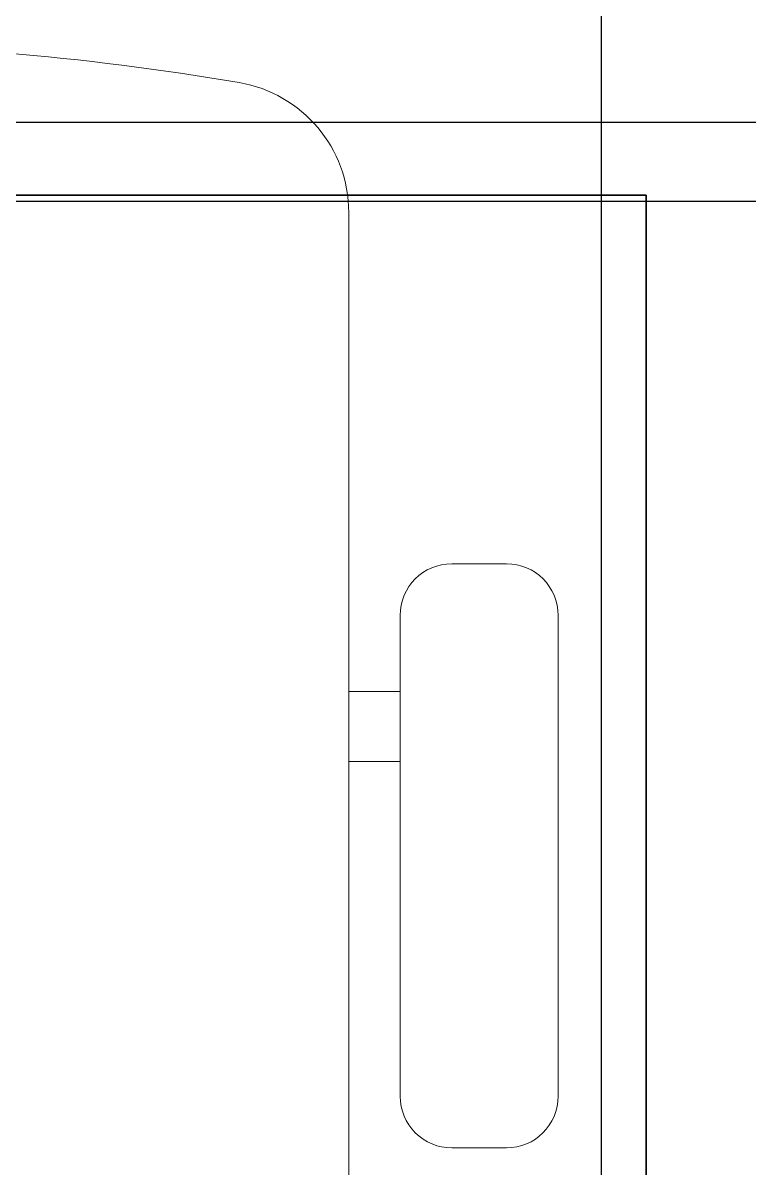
# Model space of a CAD drawing. Extents: x -12260 to 184725, y -29287 to 19916.
# Drawn here: x 32095.8 to 32371.6, y 7732.9 to 8167.8 of the extents above; entities that cross this region are included whole.
import ezdxf
from ezdxf.enums import TextEntityAlignment as Align

# ---------------------------------------------------------------- set-up
doc = ezdxf.new("R2010")
doc.units = 0
doc.header["$LTSCALE"] = 0.25
doc.linetypes.add('DASHDOT', pattern=[25.4, 12.7, -6.35, 0, -6.35])
doc.layers.add('01-First Floor-FUR$0$FALSE CEILING', color=251, linetype='Continuous')
for name, color, linetype, lineweight in [('01-First Floor-FUR$0$LOADING', 253, 'Continuous', 5), ('01-First Floor-FUR$0$NEW Wall', 166, 'Continuous', 5), ('E-LITE-CIRC-NUMB', 6, 'Continuous', 25), ('E-LITE-CLNG', 150, 'Continuous', 35), ('E-LITE-CLNG-CNDT', 6, 'DASHDOT', 35), ('E-LITE-CTRL', 6, 'Continuous', 25), ('E-LITE-IDEN', 6, 'Continuous', 25)]:
    doc.layers.add(name, color=color, linetype=linetype, lineweight=lineweight)
doc.styles.add('DC_SIMPLEX', font='SIMPLEX.shx', dxfattribs={"width": 0.7})

# ---------------------------------------------------------------- blocks, each defined once
blk = doc.blocks.new('*U24')
blk.add_lwpolyline([(-300, 300), (-300, -300), (300, -300), (300, 300)], close=True)
at = {"layer": 'E-LITE-CIRC-NUMB', "style": 'DC_SIMPLEX', "width": 0.7, "flags": 8}
blk.add_attdef('CIRCUIT', text='', height=200, rotation=0, dxfattribs=at).set_placement((-473.9, 300), align=Align.RIGHT)
at = {"layer": 'E-LITE-CTRL', "style": 'DC_SIMPLEX', "width": 0.7, "flags": 8}
blk.add_attdef('CONTROL', (1118.9, -935), '', height=200, rotation=360, dxfattribs=at)
at = {"layer": 'E-LITE-IDEN', "style": 'DC_SIMPLEX', "width": 0.7, "flags": 8}
blk.add_attdef('TYPE', (460.41, 457.65), '', height=200, rotation=360, dxfattribs=at)
blk = doc.blocks.new('*X334')
at = {"color": 0}
for p, q in [((5, 3), (5, 3)), ((5, 3), (5, 3)), ((5, 3), (5, 3)), ((5, 3), (5, 3)), ((5, 3), (5, 3)), ((5, 3), (5, 3)), ((5, 3), (5, 3)), ((5, 3), (5, 3)), ((5, 3), (5, 3)), ((5, 3), (5, 3)), ((5, 3), (5, 3)), ((5, 3), (5, 3)), ((5, 3), (5, 3)), ((5, 3), (5, 3)), ((5, 3), (5, 3)), ((5, 3), (5, 3)), ((5, 3), (5, 3)), ((5, 3), (5, 3)), ((5, 3), (5, 3)), ((5, 3), (5, 3)), ((5, 3), (5, 3)), ((5, 3), (5, 3)), ((5, 3), (5, 3)), ((5, 3), (5, 3)), ((5, 3), (5, 3)), ((5, 3), (5, 3)), ((5, 3), (5, 3)), ((5, 3), (5, 3)), ((5, 3), (5, 3)), ((5, 3), (5, 3)), ((5, 3), (5, 3)), ((5, 3), (5, 3)), ((5, 3), (5, 3)), ((5, 3), (5, 3)), ((5, 3), (5, 3)), ((5, 3), (5, 3)), ((5, 3), (5, 3)), ((5, 3), (5, 3)), ((5, 3), (5, 3)), ((5, 3), (5, 3)), ((5, 3), (5, 3)), ((5, 3), (5, 3)), ((5, 3), (5, 3)), ((5, 3), (5, 3)), ((5, 3), (5, 3)), ((5, 3), (5, 3)), ((5, 3), (5, 3)), ((5, 3), (5, 3)), ((5, 3), (5, 3)), ((5, 3), (5, 3)), ((5, 3), (5, 3)), ((5, 3), (5, 3)), ((5, 3), (5, 3)), ((5, 3), (5, 3)), ((5, 3), (5, 3)), ((5, 3), (5, 3)), ((5, 3), (5, 3)), ((5, 3), (5, 3)), ((5, 3), (5, 3)), ((5, 3), (5, 3)), ((5, 3), (5, 3)), ((5, 3), (5, 3)), ((5, 3), (5, 3)), ((5, 3), (5, 3)), ((5, 3), (5, 3)), ((5, 3), (5, 3)), ((6, 3), (5, 3)), ((5, 3), (5, 3)), ((6, 3), (5, 3)), ((5, 3), (5, 3)), ((6, 3), (5, 3)), ((5, 3), (5, 3)), ((6, 3), (5, 3)), ((5, 3), (5, 3)), ((5, 3), (5, 3)), ((5, 3), (5, 3)), ((5, 3), (5, 3)), ((5, 3), (5, 3)), ((5, 3), (5, 3)), ((5, 3), (5, 3)), ((5, 3), (5, 3)), ((5, 3), (5, 3)), ((5, 3), (5, 3)), ((5, 3), (5, 3)), ((5, 3), (5, 3)), ((5, 3), (5, 3)), ((5, 3), (5, 3)), ((5, 3), (5, 3)), ((5, 3), (5, 3)), ((5, 3), (5, 3)), ((5, 3), (5, 3)), ((5, 3), (5, 3)), ((5, 3), (5, 3)), ((5, 3), (5, 3)), ((5, 3), (5, 3)), ((5, 3), (5, 3)), ((6, 3), (6, 3)), ((6, 3), (6, 3)), ((6, 3), (6, 3)), ((6, 3), (6, 3)), ((6, 3), (6, 3)), ((6, 3), (6, 3)), ((6, 3), (6, 3)), ((6, 3), (6, 3)), ((6, 3), (6, 3)), ((6, 3), (6, 3)), ((6, 3), (6, 3)), ((6, 3), (6, 3)), ((6, 3), (6, 3)), ((6, 3), (6, 3)), ((6, 3), (6, 3)), ((6, 3), (6, 3)), ((6, 3), (6, 3)), ((6, 3), (6, 3)), ((6, 3), (6, 3)), ((6, 3), (6, 3)), ((6, 3), (6, 3)), ((6, 3), (6, 3)), ((6, 3), (6, 3)), ((6, 3), (6, 3)), ((6, 3), (6, 3)), ((6, 3), (6, 3)), ((6, 3), (6, 3)), ((6, 3), (6, 3)), ((6, 3), (6, 3)), ((6, 3), (6, 3)), ((6, 3), (6, 3)), ((6, 3), (6, 3)), ((6, 3), (6, 3)), ((6, 3), (6, 3)), ((6, 3), (6, 3)), ((6, 3), (6, 3)), ((6, 3), (6, 3)), ((6, 3), (6, 3)), ((6, 3), (6, 3)), ((6, 3), (6, 3)), ((6, 3), (6, 3)), ((6, 3), (6, 3)), ((6, 3), (6, 3)), ((6, 3), (6, 3)), ((6, 3), (6, 3)), ((6, 3), (6, 3)), ((6, 3), (6, 3)), ((6, 3), (6, 3)), ((6, 3), (6, 3)), ((6, 3), (6, 3)), ((6, 3), (6, 3)), ((6, 3), (6, 3)), ((6, 3), (6, 3)), ((6, 3), (6, 3)), ((6, 3), (6, 3)), ((6, 3), (6, 3)), ((6, 3), (6, 3)), ((6, 3), (6, 3)), ((6, 3), (6, 3)), ((6, 3), (6, 3)), ((6, 3), (6, 3)), ((6, 3), (6, 3)), ((6, 3), (6, 3)), ((6, 3), (6, 3)), ((6, 3), (6, 3)), ((6, 3), (6, 3)), ((6, 3), (6, 3)), ((6, 3), (6, 3)), ((6, 3), (6, 3)), ((6, 3), (6, 3)), ((6, 3), (6, 3)), ((6, 3), (6, 3)), ((6, 3), (6, 3)), ((6, 3), (6, 3)), ((6, 3), (6, 3)), ((6, 3), (6, 3)), ((6, 3), (6, 3)), ((6, 3), (6, 3)), ((6, 3), (6, 3)), ((6, 3), (6, 3)), ((6, 3), (6, 3)), ((6, 3), (6, 3)), ((6, 3), (6, 3)), ((6, 3), (6, 3)), ((6, 3), (6, 3)), ((6, 3), (6, 3)), ((6, 3), (6, 3)), ((6, 3), (6, 3)), ((6, 3), (6, 3)), ((6, 3), (6, 3)), ((6, 3), (6, 3)), ((6, 3), (6, 3)), ((6, 3), (6, 3)), ((6, 3), (6, 3)), ((6, 3), (6, 3)), ((6, 3), (6, 3)), ((6, 3), (6, 3)), ((6, 3), (6, 3)), ((6, 3), (6, 3)), ((6, 3), (6, 3)), ((6, 3), (6, 3)), ((6, 3), (6, 3)), ((6, 3), (6, 3)), ((6, 3), (6, 3)), ((6, 3), (6, 3)), ((6, 3), (6, 3)), ((6, 3), (6, 3)), ((6, 3), (6, 3)), ((6, 3), (6, 3)), ((6, 3), (6, 3)), ((6, 3), (6, 3)), ((6, 3), (6, 3)), ((6, 3), (6, 3)), ((6, 3), (6, 3)), ((6, 3), (6, 3)), ((6, 3), (6, 3)), ((6, 3), (6, 3)), ((6, 3), (6, 3)), ((6, 3), (6, 3)), ((6, 3), (6, 3)), ((6, 3), (6, 3)), ((6, 3), (6, 3)), ((6, 3), (6, 3)), ((6, 3), (6, 3)), ((6, 3), (6, 3)), ((6, 3), (6, 3)), ((6, 3), (6, 3)), ((6, 3), (6, 3)), ((6, 3), (6, 3)), ((6, 3), (6, 3)), ((6, 3), (6, 3)), ((6, 3), (6, 3)), ((6, 3), (6, 3)), ((6, 3), (6, 3)), ((6, 3), (6, 3)), ((6, 3), (6, 3)), ((6, 3), (6, 3)), ((6, 3), (6, 3)), ((6, 3), (6, 3)), ((6, 3), (6, 3)), ((6, 3), (6, 3)), ((6, 3), (6, 3)), ((6, 3), (6, 3)), ((6, 3), (6, 3)), ((6, 3), (6, 3)), ((6, 3), (6, 3)), ((6, 3), (6, 3)), ((6, 3), (6, 3)), ((6, 3), (6, 3)), ((6, 3), (6, 3)), ((6, 3), (6, 3)), ((6, 3), (6, 3)), ((6, 3), (6, 3)), ((6, 3), (6, 3)), ((6, 3), (6, 3)), ((6, 3), (6, 3)), ((6, 3), (6, 3)), ((6, 3), (6, 3)), ((6, 3), (6, 3)), ((6, 3), (6, 3)), ((6, 3), (6, 3)), ((6, 3), (6, 3)), ((6, 3), (6, 3)), ((6, 3), (6, 3)), ((6, 3), (6, 3)), ((6, 3), (6, 3)), ((6, 3), (6, 3)), ((6, 3), (6, 3)), ((6, 3), (6, 3)), ((6, 3), (6, 3)), ((6, 3), (6, 3)), ((6, 3), (6, 3)), ((6, 3), (6, 3)), ((6, 3), (6, 3)), ((6, 3), (6, 3)), ((6, 3), (6, 3)), ((6, 3), (6, 3)), ((6, 3), (6, 3)), ((6, 3), (6, 3)), ((6, 3), (6, 3)), ((6, 3), (6, 3)), ((6, 3), (6, 3)), ((6, 3), (6, 3)), ((6, 3), (6, 3)), ((6, 3), (6, 3)), ((6, 3), (6, 3)), ((6, 3), (6, 3)), ((6, 3), (6, 3)), ((6, 3), (6, 3)), ((6, 3), (6, 3)), ((6, 3), (6, 3)), ((6, 3), (6, 3)), ((6, 3), (6, 3)), ((6, 3), (6, 3)), ((6, 3), (6, 3)), ((6, 3), (6, 3)), ((6, 3), (6, 3)), ((6, 3), (6, 3)), ((6, 3), (6, 3)), ((6, 3), (6, 3)), ((6, 3), (6, 3)), ((6, 3), (6, 3)), ((6, 3), (6, 3)), ((6, 3), (6, 3)), ((6, 3), (5, 3)), ((6, 3), (5, 3)), ((6, 3), (5, 3)), ((6, 3), (5, 3)), ((6, 3), (5, 3)), ((6, 3), (6, 3)), ((6, 3), (6, 3)), ((6, 3), (6, 3)), ((6, 3), (6, 3)), ((6, 3), (6, 3)), ((6, 3), (6, 3)), ((6, 3), (6, 3)), ((6, 3), (6, 3)), ((6, 3), (6, 3)), ((6, 3), (6, 3)), ((6, 3), (6, 3)), ((6, 3), (6, 3)), ((6, 3), (6, 3)), ((6, 3), (6, 3)), ((6, 3), (6, 3)), ((6, 3), (6, 3)), ((6, 3), (6, 3)), ((6, 3), (6, 3)), ((6, 3), (6, 3)), ((6, 3), (6, 3)), ((6, 3), (6, 3)), ((6, 3), (6, 3)), ((6, 3), (6, 3)), ((6, 3), (6, 3)), ((6, 3), (6, 3)), ((6, 3), (6, 3)), ((6, 3), (6, 3)), ((6, 3), (6, 3)), ((6, 3), (6, 3)), ((6, 3), (6, 3)), ((6, 3), (6, 3)), ((6, 3), (6, 3)), ((6, 3), (6, 3)), ((6, 3), (6, 3)), ((6, 3), (6, 3)), ((6, 3), (6, 3)), ((6, 3), (6, 3)), ((6, 3), (6, 3)), ((6, 3), (6, 3)), ((6, 3), (6, 3)), ((6, 3), (6, 3)), ((6, 3), (6, 3)), ((6, 3), (6, 3)), ((6, 3), (6, 3)), ((6, 3), (6, 3)), ((6, 3), (6, 3)), ((6, 3), (6, 3)), ((6, 3), (6, 3)), ((6, 3), (6, 3)), ((6, 3), (6, 3)), ((6, 3), (6, 3)), ((6, 3), (6, 3)), ((6, 3), (6, 3)), ((6, 3), (6, 3)), ((6, 3), (6, 3)), ((6, 3), (6, 3)), ((6, 3), (6, 3)), ((6, 3), (6, 3)), ((6, 3), (6, 3)), ((6, 3), (6, 3)), ((6, 3), (6, 3)), ((6, 3), (6, 3)), ((6, 3), (6, 3)), ((6, 3), (6, 3)), ((6, 3), (6, 3)), ((6, 3), (6, 3)), ((6, 3), (6, 3)), ((6, 3), (6, 3)), ((6, 3), (6, 3)), ((6, 3), (6, 3)), ((6, 3), (6, 3)), ((6, 3), (6, 3)), ((6, 3), (6, 3)), ((6, 3), (6, 3)), ((6, 3), (6, 3)), ((6, 3), (6, 3)), ((6, 3), (6, 3)), ((6, 3), (6, 3)), ((6, 3), (6, 3)), ((6, 3), (6, 3)), ((6, 3), (6, 3)), ((6, 3), (6, 3)), ((6, 3), (6, 3)), ((6, 3), (6, 3)), ((6, 3), (6, 3)), ((6, 3), (6, 3)), ((6, 3), (6, 3)), ((6, 3), (6, 3)), ((6, 3), (6, 3)), ((6, 3), (6, 3)), ((6, 3), (6, 3)), ((6, 3), (6, 3)), ((6, 3), (6, 3)), ((6, 3), (6, 3)), ((6, 3), (6, 3)), ((6, 3), (6, 3)), ((6, 3), (6, 3)), ((6, 3), (6, 3)), ((6, 3), (6, 3)), ((6, 3), (6, 3)), ((6, 3), (6, 3)), ((6, 3), (6, 3)), ((6, 3), (6, 3)), ((6, 3), (6, 3)), ((6, 3), (6, 3)), ((6, 3), (6, 3)), ((6, 3), (6, 3)), ((6, 3), (6, 3)), ((6, 3), (6, 3)), ((6, 3), (6, 3)), ((6, 3), (6, 3)), ((6, 3), (6, 3)), ((6, 3), (6, 3)), ((6, 3), (6, 3)), ((6, 3), (6, 3)), ((6, 3), (6, 3)), ((6, 3), (6, 3)), ((6, 3), (6, 3)), ((6, 3), (6, 3)), ((6, 3), (6, 3)), ((6, 3), (6, 3)), ((6, 3), (6, 3)), ((6, 3), (6, 3)), ((6, 3), (6, 3)), ((6, 3), (6, 3)), ((6, 3), (6, 3)), ((6, 3), (6, 3)), ((6, 3), (6, 3)), ((6, 3), (6, 3)), ((6, 3), (6, 3)), ((6, 3), (6, 3)), ((6, 3), (6, 3)), ((6, 3), (6, 3)), ((6, 3), (6, 3)), ((6, 3), (6, 3)), ((6, 3), (6, 3)), ((6, 3), (6, 3)), ((6, 3), (6, 3)), ((6, 3), (6, 3)), ((6, 3), (6, 3)), ((6, 3), (6, 3)), ((6, 3), (6, 3)), ((6, 3), (6, 3)), ((6, 3), (6, 3)), ((6, 3), (6, 3)), ((6, 3), (6, 3)), ((6, 3), (6, 3)), ((6, 3), (6, 3)), ((6, 3), (6, 3)), ((6, 3), (6, 3)), ((6, 3), (6, 3)), ((6, 3), (6, 3)), ((6, 3), (6, 3)), ((6, 3), (6, 3)), ((6, 3), (6, 3)), ((6, 3), (6, 3)), ((6, 3), (6, 3)), ((6, 3), (6, 3)), ((6, 3), (6, 3)), ((6, 3), (6, 3)), ((6, 3), (6, 3)), ((6, 3), (6, 3)), ((6, 3), (6, 3)), ((6, 3), (6, 3)), ((6, 3), (6, 3)), ((6, 3), (6, 3)), ((6, 3), (6, 3)), ((6, 3), (6, 3)), ((6, 3), (6, 3)), ((6, 3), (6, 3)), ((6, 3), (6, 3)), ((6, 3), (6, 3)), ((6, 3), (6, 3)), ((6, 3), (6, 3)), ((6, 3), (6, 3)), ((6, 3), (6, 3)), ((6, 3), (6, 3)), ((6, 3), (6, 3)), ((6, 3), (6, 3)), ((6, 3), (6, 3)), ((6, 3), (6, 3)), ((6, 3), (6, 3)), ((6, 3), (6, 3)), ((6, 3), (6, 3)), ((6, 3), (6, 3)), ((6, 3), (6, 3)), ((6, 3), (6, 3)), ((6, 3), (6, 3)), ((6, 3), (6, 3)), ((6, 3), (6, 3)), ((6, 3), (6, 3)), ((6, 3), (6, 3)), ((6, 3), (6, 3)), ((6, 3), (6, 3)), ((6, 3), (6, 3)), ((6, 3), (6, 3)), ((6, 3), (6, 3)), ((6, 3), (6, 3)), ((6, 3), (6, 3)), ((6, 3), (6, 3)), ((6, 3), (6, 3)), ((6, 3), (6, 3)), ((6, 3), (6, 3)), ((6, 3), (6, 3)), ((6, 3), (6, 3)), ((6, 3), (6, 3)), ((6, 3), (6, 3)), ((6, 3), (6, 3)), ((6, 3), (6, 3)), ((6, 3), (6, 3)), ((6, 3), (6, 3)), ((6, 3), (6, 3)), ((6, 3), (6, 3)), ((6, 3), (6, 3)), ((6, 3), (6, 3)), ((6, 3), (6, 3)), ((6, 3), (6, 3)), ((6, 3), (6, 3)), ((6, 3), (6, 3)), ((6, 3), (6, 3)), ((6, 3), (6, 3)), ((6, 3), (6, 3)), ((6, 3), (6, 3)), ((6, 3), (6, 3)), ((6, 3), (6, 3)), ((6, 3), (6, 3)), ((6, 3), (6, 3)), ((6, 3), (6, 3)), ((6, 3), (6, 3)), ((6, 3), (6, 3)), ((6, 3), (6, 3)), ((6, 3), (6, 3)), ((6, 3), (6, 3)), ((6, 3), (6, 3)), ((6, 3), (6, 3)), ((6, 3), (6, 3)), ((6, 3), (6, 3)), ((6, 3), (6, 3)), ((6, 3), (6, 3)), ((6, 3), (6, 3)), ((6, 3), (6, 3)), ((6, 3), (6, 3)), ((6, 3), (6, 3)), ((6, 3), (6, 3)), ((6, 3), (6, 3)), ((6, 3), (6, 3)), ((6, 3), (6, 3)), ((6, 3), (6, 3)), ((6, 3), (6, 3)), ((6, 3), (6, 3)), ((6, 3), (6, 3)), ((6, 3), (6, 3)), ((6, 3), (6, 3)), ((6, 3), (6, 3)), ((6, 3), (6, 3)), ((6, 3), (6, 3)), ((6, 3), (6, 3)), ((6, 3), (6, 3)), ((6, 3), (6, 3)), ((6, 3), (6, 3)), ((6, 3), (6, 3)), ((6, 3), (6, 3)), ((6, 3), (6, 3)), ((6, 3), (6, 3)), ((6, 3), (6, 3)), ((6, 3), (6, 3)), ((6, 3), (6, 3)), ((6, 3), (6, 3)), ((6, 3), (6, 3)), ((6, 3), (6, 3)), ((6, 3), (6, 3)), ((6, 3), (6, 3)), ((6, 3), (6, 3)), ((6, 3), (6, 3)), ((6, 3), (6, 3)), ((6, 3), (6, 3)), ((6, 3), (6, 3)), ((6, 3), (6, 3)), ((6, 3), (6, 3)), ((6, 3), (6, 3)), ((6, 3), (6, 3)), ((6, 3), (6, 3)), ((6, 3), (6, 3)), ((6, 3), (6, 3)), ((6, 3), (6, 3)), ((6, 3), (6, 3)), ((6, 3), (6, 3)), ((6, 3), (6, 3)), ((6, 3), (6, 3)), ((6, 3), (6, 3)), ((6, 3), (6, 3)), ((6, 3), (6, 3)), ((6, 3), (6, 3)), ((6, 3), (6, 3)), ((6, 3), (6, 3)), ((6, 3), (6, 3)), ((6, 3), (6, 3)), ((6, 3), (6, 3)), ((6, 3), (6, 3)), ((6, 3), (6, 3)), ((6, 3), (6, 3)), ((6, 3), (6, 3)), ((6, 3), (6, 3)), ((6, 3), (6, 3)), ((6, 3), (6, 3)), ((6, 3), (6, 3)), ((6, 3), (6, 3)), ((6, 3), (6, 3)), ((6, 3), (6, 3)), ((6, 3), (6, 3)), ((6, 3), (6, 3)), ((6, 3), (6, 3)), ((6, 3), (6, 3)), ((6, 3), (6, 3)), ((6, 3), (6, 3)), ((6, 3), (6, 3)), ((6, 3), (6, 3))]:
    blk.add_line(p, q, dxfattribs=at)
blk = doc.blocks.new('*X335')
at = {"color": 0}
for p, q in [((13, 1), (13, 1)), ((13, 1), (13, 1)), ((13, 1), (13, 1)), ((13, 1), (13, 1)), ((13, 1), (13, 1)), ((13, 1), (13, 1)), ((13, 1), (13, 1)), ((13, 1), (13, 1)), ((13, 1), (13, 1)), ((13, 1), (13, 1)), ((13, 1), (13, 1)), ((13, 1), (13, 1)), ((13, 1), (13, 1)), ((13, 1), (13, 1)), ((13, 1), (13, 1)), ((13, 1), (14, 1)), ((13, 1), (14, 1)), ((13, 1), (14, 1)), ((13, 1), (13, 1)), ((13, 1), (13, 1)), ((13, 1), (13, 1)), ((13, 1), (13, 1)), ((13, 1), (13, 1)), ((13, 1), (13, 1)), ((13, 1), (13, 1)), ((13, 1), (13, 1)), ((13, 1), (13, 1)), ((13, 1), (13, 1)), ((13, 1), (13, 1)), ((13, 1), (13, 1)), ((13, 1), (13, 1)), ((13, 1), (13, 1)), ((13, 1), (13, 1)), ((13, 1), (13, 1)), ((13, 1), (13, 1)), ((13, 1), (13, 1)), ((13, 1), (13, 1)), ((13, 1), (13, 1)), ((13, 1), (13, 1)), ((13, 1), (13, 1)), ((13, 1), (13, 1)), ((13, 1), (13, 1)), ((13, 1), (13, 1)), ((13, 1), (13, 1)), ((13, 1), (13, 1)), ((13, 1), (13, 1)), ((13, 1), (13, 1)), ((13, 1), (13, 1)), ((13, 1), (13, 1)), ((13, 1), (13, 1)), ((13, 1), (13, 1)), ((13, 1), (13, 1)), ((13, 1), (13, 1)), ((13, 1), (13, 1)), ((13, 1), (13, 1)), ((13, 1), (13, 1)), ((13, 1), (13, 1)), ((13, 1), (13, 1)), ((13, 1), (13, 1)), ((13, 1), (13, 1)), ((13, 1), (13, 1)), ((13, 1), (13, 1)), ((13, 1), (13, 1)), ((13, 1), (13, 1)), ((13, 1), (13, 1)), ((13, 1), (13, 1)), ((13, 1), (13, 1)), ((13, 1), (13, 1)), ((13, 1), (13, 1)), ((13, 1), (13, 1)), ((13, 1), (13, 1)), ((13, 1), (13, 1)), ((13, 1), (13, 1)), ((13, 1), (13, 1)), ((13, 1), (13, 1)), ((13, 1), (13, 1)), ((13, 1), (13, 1)), ((13, 1), (13, 1)), ((13, 1), (13, 1)), ((13, 1), (13, 1)), ((13, 1), (13, 1)), ((13, 1), (13, 1)), ((13, 1), (13, 1)), ((13, 1), (13, 1)), ((13, 1), (13, 1)), ((13, 1), (13, 1)), ((13, 1), (13, 1)), ((13, 1), (13, 1)), ((13, 1), (13, 1)), ((13, 1), (13, 1)), ((13, 1), (13, 1)), ((13, 1), (13, 1)), ((13, 1), (13, 1)), ((13, 1), (13, 1)), ((13, 1), (13, 1)), ((13, 1), (13, 1)), ((13, 1), (13, 1)), ((13, 1), (13, 1)), ((13, 1), (13, 1)), ((13, 1), (13, 1)), ((13, 1), (13, 1)), ((13, 1), (13, 1)), ((13, 1), (13, 1)), ((13, 1), (13, 1)), ((13, 1), (13, 1)), ((13, 1), (13, 1)), ((13, 1), (13, 1)), ((13, 1), (13, 1)), ((13, 1), (13, 1)), ((13, 1), (13, 1)), ((13, 1), (13, 1)), ((13, 1), (13, 1)), ((13, 1), (13, 1)), ((13, 1), (13, 1)), ((13, 1), (13, 1)), ((13, 1), (13, 1)), ((13, 1), (13, 1)), ((13, 1), (13, 1)), ((13, 1), (13, 1)), ((13, 1), (13, 1)), ((13, 1), (13, 1)), ((13, 1), (13, 1)), ((13, 1), (13, 1)), ((13, 1), (14, 1)), ((13, 0), (13, 0)), ((13, 0), (13, 0)), ((13, 0), (13, 0)), ((13, 0), (13, 0)), ((13, 0), (13, 0)), ((13, 0), (13, 0)), ((13, 0), (13, 0)), ((13, 0), (13, 0)), ((13, 0), (13, 0)), ((13, 0), (13, 0)), ((13, 0), (13, 0)), ((13, 0), (13, 0)), ((13, 0), (13, 0)), ((13, 0), (13, 0)), ((13, 0), (13, 0)), ((13, 0), (13, 0)), ((13, 0), (13, 0)), ((13, 0), (13, 0)), ((13, 0), (13, 0)), ((13, 0), (13, 0)), ((13, 0), (13, 0)), ((13, 0), (13, 0)), ((13, 0), (13, 0)), ((13, 0), (13, 0)), ((13, 0), (13, 0)), ((13, 0), (13, 0)), ((13, 0), (13, 0)), ((13, 0), (13, 0)), ((13, 0), (13, 0)), ((13, 0), (13, 0)), ((13, 0), (13, 0)), ((13, 0), (13, 0)), ((13, 0), (13, 0)), ((13, 0), (13, 0)), ((13, 0), (13, 0)), ((13, 0), (13, 0)), ((13, 0), (13, 0)), ((13, 0), (13, 0)), ((13, 0), (13, 0)), ((13, 0), (13, 0)), ((13, 0), (13, 0)), ((13, 0), (13, 0)), ((13, 0), (13, 0)), ((13, 0), (13, 0)), ((13, 0), (13, 0)), ((13, 0), (13, 0)), ((13, 0), (13, 0)), ((13, 0), (13, 0)), ((13, 0), (14, 0)), ((13, 0), (14, 0)), ((13, 0), (13, 0)), ((13, 0), (14, 0)), ((14, 1), (14, 1)), ((14, 1), (14, 1)), ((14, 1), (14, 1)), ((14, 1), (14, 1)), ((14, 1), (14, 1)), ((14, 1), (14, 1)), ((14, 1), (14, 1)), ((14, 1), (14, 1)), ((14, 1), (14, 1)), ((14, 1), (14, 1)), ((14, 1), (14, 1)), ((14, 1), (14, 1)), ((14, 1), (14, 1)), ((14, 1), (14, 1)), ((14, 1), (14, 1)), ((14, 1), (14, 1)), ((14, 1), (14, 1)), ((14, 1), (14, 1)), ((14, 1), (14, 1)), ((14, 1), (14, 1)), ((14, 1), (14, 1)), ((14, 1), (14, 1)), ((14, 1), (14, 1)), ((14, 1), (14, 1)), ((14, 1), (14, 1)), ((14, 1), (14, 1)), ((14, 1), (14, 1)), ((14, 1), (14, 1)), ((14, 1), (14, 1)), ((14, 1), (14, 1)), ((14, 1), (14, 1)), ((14, 1), (14, 1)), ((14, 1), (14, 1)), ((14, 1), (14, 1)), ((14, 1), (14, 1)), ((14, 1), (14, 1)), ((14, 1), (14, 1)), ((14, 1), (14, 1)), ((14, 1), (14, 1)), ((14, 1), (14, 1)), ((14, 1), (14, 1)), ((14, 1), (14, 1)), ((14, 1), (14, 1)), ((14, 1), (14, 1)), ((14, 1), (14, 1)), ((14, 1), (14, 1)), ((14, 1), (14, 1)), ((14, 1), (14, 1)), ((14, 1), (14, 1)), ((14, 1), (14, 1)), ((14, 1), (14, 1)), ((14, 1), (14, 1)), ((14, 1), (14, 1)), ((14, 1), (14, 1)), ((14, 1), (14, 1)), ((14, 1), (14, 1)), ((14, 1), (14, 1)), ((14, 1), (14, 1)), ((14, 1), (14, 1)), ((14, 1), (14, 1)), ((14, 1), (14, 1)), ((14, 1), (14, 1)), ((14, 1), (14, 1)), ((14, 1), (14, 1)), ((14, 1), (14, 1)), ((14, 1), (14, 1)), ((14, 1), (14, 1)), ((14, 1), (14, 1)), ((14, 1), (14, 1)), ((14, 1), (14, 1)), ((14, 1), (14, 1)), ((14, 1), (14, 1)), ((14, 1), (14, 1)), ((14, 1), (14, 1)), ((14, 1), (14, 1)), ((14, 1), (14, 1)), ((14, 1), (14, 1)), ((14, 1), (14, 1)), ((14, 1), (14, 1)), ((14, 1), (14, 1)), ((14, 1), (14, 1)), ((14, 1), (14, 1)), ((14, 1), (14, 1)), ((14, 1), (14, 1)), ((14, 1), (14, 1)), ((14, 1), (14, 1)), ((14, 1), (14, 1)), ((14, 1), (14, 1)), ((14, 1), (14, 1)), ((14, 1), (14, 1)), ((14, 1), (14, 1)), ((14, 1), (14, 1)), ((14, 1), (14, 1)), ((14, 1), (14, 1)), ((14, 0), (14, 0)), ((14, 0), (14, 0)), ((14, 0), (14, 0)), ((14, 0), (14, 0)), ((14, 0), (14, 0)), ((14, 0), (14, 0)), ((14, 0), (14, 0)), ((14, 0), (14, 0)), ((14, 0), (14, 0)), ((14, 0), (14, 0)), ((14, 0), (14, 0)), ((14, 0), (14, 0)), ((14, 0), (14, 0)), ((14, 0), (14, 0)), ((14, 0), (14, 0)), ((14, 0), (14, 0)), ((14, 0), (14, 0)), ((14, 0), (14, 0)), ((14, 0), (14, 0)), ((14, 0), (14, 0)), ((14, 0), (14, 0)), ((14, 0), (14, 0)), ((14, 0), (14, 0)), ((14, 0), (14, 0)), ((14, 0), (14, 0)), ((14, 0), (14, 0)), ((14, 0), (14, 0)), ((14, 0), (14, 0)), ((14, 0), (14, 0)), ((14, 0), (14, 0)), ((14, 0), (14, 0)), ((14, 0), (14, 0)), ((14, 0), (14, 0)), ((14, 0), (14, 0)), ((14, 0), (14, 0)), ((14, 0), (14, 0)), ((14, 0), (14, 0)), ((14, 0), (14, 0)), ((14, 0), (14, 0)), ((14, 0), (14, 0)), ((14, 0), (14, 0)), ((14, 0), (14, 0)), ((14, 0), (14, 0)), ((14, 0), (14, 0)), ((14, 0), (14, 0)), ((14, 0), (14, 0)), ((14, 0), (14, 0)), ((14, 0), (14, 0)), ((13, 0), (13, 0)), ((13, 0), (14, 0)), ((13, 0), (13, 0)), ((13, 0), (14, 0)), ((13, 0), (13, 0)), ((13, 0), (14, 0)), ((13, 0), (13, 0)), ((13, 0), (13, 0)), ((13, 0), (13, 0)), ((13, 0), (13, 0)), ((13, 0), (14, 0)), ((13, 0), (13, 0)), ((13, 0), (14, 0)), ((13, 0), (13, 0)), ((13, 0), (14, 0)), ((13, 0), (13, 0)), ((13, 0), (14, 0)), ((13, 0), (13, 0)), ((13, 0), (14, 0)), ((13, 0), (13, 0)), ((13, 0), (14, 0)), ((13, 0), (13, 0)), ((13, 0), (14, 0)), ((13, 0), (13, 0)), ((13, 0), (13, 0)), ((13, 0), (13, 0)), ((13, 0), (14, 0)), ((13, 0), (13, 0)), ((13, 0), (14, 0)), ((13, 0), (13, 0)), ((13, 0), (14, 0)), ((13, 0), (13, 0)), ((13, 0), (14, 0)), ((13, 0), (13, 0)), ((13, 0), (13, 0)), ((13, 0), (13, 0)), ((13, 0), (13, 0)), ((13, 0), (13, 0)), ((13, 0), (13, 0)), ((13, 0), (13, 0)), ((13, 0), (13, 0)), ((13, 0), (13, 0)), ((13, 0), (13, 0)), ((13, 0), (13, 0)), ((13, 0), (13, 0)), ((13, 0), (13, 0)), ((13, 0), (13, 0)), ((13, 0), (13, 0)), ((13, 0), (13, 0)), ((13, 0), (13, 0)), ((13, 0), (13, 0)), ((13, 0), (13, 0)), ((13, 0), (13, 0)), ((13, 0), (13, 0)), ((13, 0), (13, 0)), ((13, 0), (13, 0)), ((13, 0), (13, 0)), ((13, 0), (13, 0)), ((13, 0), (13, 0)), ((13, 0), (13, 0)), ((13, 0), (13, 0)), ((13, 0), (13, 0)), ((13, 0), (13, 0)), ((13, 0), (13, 0)), ((13, -1), (13, -1)), ((13, -1), (13, -1)), ((13, -1), (13, -1)), ((13, -1), (13, -1)), ((13, -1), (13, -1)), ((13, -1), (14, -1)), ((13, -1), (13, -1)), ((14, 0), (14, 0)), ((14, 0), (14, 0)), ((14, 0), (14, 0)), ((14, 0), (14, 0)), ((14, 0), (14, 0)), ((14, 0), (14, 0)), ((14, 0), (14, 0)), ((14, 0), (14, 0)), ((14, 0), (14, 0)), ((14, 0), (14, 0)), ((14, 0), (14, 0)), ((14, 0), (14, 0)), ((14, 0), (14, 0)), ((14, 0), (14, 0)), ((14, 0), (14, 0)), ((13, 0), (14, 0)), ((14, 0), (14, 0)), ((14, 0), (14, 0)), ((14, 0), (14, 0)), ((14, 0), (14, 0)), ((14, 0), (14, 0)), ((14, 0), (14, 0)), ((14, 0), (14, 0)), ((14, 0), (14, 0)), ((14, 0), (14, 0)), ((14, 0), (14, 0)), ((14, 0), (14, 0)), ((14, 0), (14, 0)), ((14, 0), (14, 0)), ((14, 0), (14, 0)), ((14, 0), (14, 0)), ((14, 0), (14, 0)), ((14, 0), (14, 0)), ((14, 0), (14, 0)), ((14, 0), (14, 0)), ((14, 0), (14, 0)), ((14, 0), (14, 0)), ((14, 0), (14, 0)), ((14, 0), (14, 0)), ((14, 0), (14, 0)), ((14, 0), (14, 0)), ((14, 0), (14, 0)), ((14, 0), (14, 0)), ((14, 0), (14, 0)), ((14, 0), (14, 0)), ((14, 0), (14, 0)), ((14, 0), (14, 0)), ((14, 0), (14, 0)), ((14, 0), (14, 0)), ((14, 0), (14, 0)), ((14, -1), (14, -1)), ((14, -1), (14, -1)), ((14, -1), (14, -1)), ((14, -1), (14, -1)), ((14, -1), (14, -1))]:
    blk.add_line(p, q, dxfattribs=at)
blk = doc.blocks.new('01-First Floor-FUR$0$GF21018-P')
at = {"color": 0}
for p, q in [((0.22049, 0.47563), (0.22049, 0.0675)), ((0.25963, 0.34221), (0.2804, 0.34221)), ((0.24001, 0.32259), (0.24001, 0.14)), ((0.30001, 0.32259), (0.30001, 0.14)), ((0.22049, 0.29372), (0.24001, 0.29372)), ((0.22049, 0.26708), (0.24001, 0.26708)), ((0.25963, 0.12039), (0.2804, 0.12039))]:
    blk.add_line(p, q, dxfattribs=at)
for points in [[(0.24001, 0.29372), (0.24001, 0.29372), (0.24001, 0.29372), (0.24001, 0.29372), (0.24001, 0.29372), (0.24001, 0.29372), (0.24001, 0.29372), (0.24001, 0.29372), (0.24001, 0.29372), (0.24001, 0.29372), (0.24001, 0.29372), (0.24001, 0.29372), (0.24001, 0.29372), (0.24001, 0.29372), (0.24001, 0.29372), (0.24001, 0.29372), (0.24001, 0.29372), (0.24001, 0.29372), (0.24001, 0.29372), (0.24001, 0.29372), (0.24001, 0.29372), (0.24001, 0.29372), (0.24001, 0.29372), (0.24001, 0.29372), (0.24001, 0.29372), (0.24001, 0.29372), (0.24001, 0.29372), (0.24001, 0.29372), (0.24001, 0.29372), (0.24001, 0.29372), (0.24001, 0.29372), (0.24001, 0.29372), (0.24001, 0.29372), (0.24001, 0.29372), (0.24001, 0.29372), (0.24001, 0.29372), (0.24001, 0.29372), (0.24001, 0.29372), (0.24001, 0.29372), (0.24001, 0.29372), (0.24001, 0.29372), (0.24001, 0.29372), (0.24001, 0.29372), (0.24001, 0.29372), (0.24001, 0.29372), (0.24001, 0.29372), (0.24001, 0.29372), (0.24001, 0.29372), (0.24001, 0.29372), (0.24001, 0.29372), (0.24001, 0.29372), (0.24001, 0.29372), (0.24001, 0.29372), (0.24001, 0.29372), (0.24001, 0.29372), (0.24001, 0.29372), (0.24001, 0.29372), (0.24001, 0.29372), (0.24001, 0.29372), (0.24001, 0.29372), (0.24001, 0.29372), (0.24001, 0.29372), (0.24001, 0.29372), (0.24001, 0.29372), (0.24001, 0.29372), (0.24001, 0.29372), (0.24001, 0.29372), (0.24001, 0.29372), (0.24001, 0.29372), (0.24001, 0.29372), (0.24001, 0.29372), (0.24001, 0.29372), (0.24001, 0.29372), (0.24001, 0.29372), (0.24001, 0.29372), (0.24001, 0.29372), (0.24001, 0.29372), (0.24001, 0.29372), (0.24001, 0.29372), (0.24001, 0.29372), (0.24001, 0.29372), (0.24001, 0.29372), (0.24001, 0.29372), (0.24001, 0.29372), (0.24001, 0.29372), (0.24001, 0.29372), (0.24001, 0.29372), (0.24001, 0.29372), (0.24001, 0.29372), (0.24001, 0.29372), (0.24001, 0.29372), (0.24001, 0.29372), (0.24001, 0.29372), (0.24001, 0.29372), (0.24001, 0.29372), (0.24001, 0.29372), (0.24001, 0.29372), (0.24001, 0.29372), (0.24001, 0.29372), (0.24001, 0.29372), (0.24001, 0.29372), (0.24001, 0.29372), (0.24001, 0.29372), (0.24001, 0.29372), (0.24001, 0.29372), (0.24001, 0.29372), (0.24001, 0.29372), (0.24001, 0.29372), (0.24001, 0.29372), (0.24001, 0.29372), (0.24001, 0.29372), (0.24001, 0.29372), (0.24001, 0.29372), (0.24001, 0.29372), (0.24001, 0.29372), (0.24001, 0.29372), (0.24001, 0.29372), (0.24001, 0.29372), (0.24001, 0.29372), (0.24001, 0.29372), (0.24001, 0.29372), (0.24001, 0.29372), (0.24001, 0.29372), (0.24001, 0.29372), (0.24001, 0.29372), (0.24001, 0.29372), (0.24001, 0.29372), (0.24001, 0.29372), (0.24001, 0.29372), (0.24001, 0.29372), (0.24001, 0.29372), (0.24001, 0.29372), (0.24001, 0.29372), (0.24001, 0.29372), (0.24001, 0.29372), (0.24001, 0.29372), (0.24001, 0.29372), (0.24001, 0.29372), (0.24001, 0.29372), (0.24001, 0.29372), (0.24001, 0.29372), (0.24001, 0.29372), (0.24001, 0.29372), (0.24001, 0.29372), (0.24001, 0.29372), (0.24001, 0.29372), (0.24001, 0.29372), (0.24001, 0.29372), (0.24001, 0.29372), (0.24001, 0.29372), (0.24001, 0.29372), (0.24001, 0.29372), (0.24001, 0.29372), (0.24001, 0.29372), (0.24001, 0.29372), (0.24001, 0.29372), (0.24001, 0.29372), (0.24001, 0.29372), (0.24001, 0.29372), (0.24001, 0.29372), (0.24001, 0.29372), (0.24001, 0.29372), (0.24001, 0.29372), (0.24001, 0.29372), (0.24001, 0.29372), (0.24001, 0.29372), (0.24001, 0.29372), (0.24001, 0.29372), (0.24001, 0.29372), (0.24001, 0.29372), (0.24001, 0.29372), (0.24001, 0.29372), (0.24001, 0.29372), (0.24001, 0.29372), (0.24001, 0.29372), (0.24001, 0.29372), (0.24001, 0.29372), (0.24001, 0.29372), (0.24001, 0.29372), (0.24001, 0.29372), (0.24001, 0.29372), (0.24001, 0.29372), (0.24001, 0.29372), (0.24001, 0.29372), (0.24001, 0.29372), (0.24001, 0.29372), (0.24001, 0.29372), (0.24001, 0.29372), (0.24001, 0.29372), (0.24001, 0.29372), (0.24001, 0.29372), (0.24001, 0.29372), (0.24001, 0.29372), (0.24001, 0.29372), (0.24001, 0.29372), (0.24001, 0.29372), (0.24001, 0.29372), (0.24001, 0.29372), (0.24001, 0.29372), (0.24001, 0.29372), (0.24001, 0.29372), (0.24001, 0.29372), (0.24001, 0.29372), (0.24001, 0.29372), (0.24001, 0.29372), (0.24001, 0.29372), (0.24001, 0.29372), (0.24001, 0.29372), (0.24001, 0.29372), (0.24001, 0.29372), (0.24001, 0.29372), (0.24001, 0.29372), (0.24001, 0.29372), (0.24001, 0.29372), (0.24001, 0.29372), (0.24001, 0.29372), (0.24001, 0.29372), (0.24001, 0.29372), (0.24001, 0.29372), (0.24001, 0.29372), (0.24001, 0.29372), (0.24001, 0.29372), (0.24001, 0.29372), (0.24001, 0.29372), (0.24001, 0.29372), (0.24001, 0.29372), (0.24001, 0.29372), (0.24001, 0.29372), (0.24001, 0.29372), (0.24001, 0.29372), (0.24001, 0.29372), (0.24001, 0.29372), (0.24001, 0.29372), (0.24001, 0.29372), (0.24001, 0.29372), (0.24001, 0.29372), (0.24001, 0.29372), (0.24001, 0.29372), (0.24001, 0.29372), (0.24001, 0.29372), (0.24001, 0.29372), (0.24001, 0.29372), (0.24001, 0.29372), (0.24001, 0.29372), (0.24001, 0.29372), (0.24001, 0.29372), (0.24001, 0.29372), (0.24001, 0.29372), (0.24001, 0.29372), (0.24001, 0.29372), (0.24001, 0.29372), (0.24001, 0.29372), (0.24001, 0.29372), (0.24001, 0.29372), (0.24001, 0.29372), (0.24001, 0.29372), (0.24001, 0.29372), (0.24001, 0.29372), (0.24001, 0.29372), (0.24001, 0.29372), (0.24001, 0.29372), (0.24001, 0.29372), (0.24001, 0.29372), (0.24001, 0.29372), (0.24001, 0.29372), (0.24001, 0.29372), (0.24001, 0.29372), (0.24001, 0.29372), (0.24001, 0.29372), (0.24001, 0.29372), (0.24001, 0.29372), (0.24001, 0.29372), (0.24001, 0.29372), (0.24001, 0.29372), (0.24001, 0.29372), (0.24001, 0.29372), (0.24001, 0.29372)], [(0.24001, 0.29372), (0.24001, 0.29372), (0.24001, 0.29372), (0.24001, 0.29372), (0.24001, 0.29372), (0.24001, 0.29372), (0.24001, 0.29372), (0.24001, 0.29372), (0.24001, 0.29372), (0.24001, 0.29372), (0.24001, 0.29372), (0.24001, 0.29372), (0.24001, 0.29372), (0.24001, 0.29372), (0.24001, 0.29372), (0.24001, 0.29372), (0.24001, 0.29372), (0.24001, 0.29372), (0.24001, 0.29372), (0.24001, 0.29372), (0.24001, 0.29372), (0.24001, 0.29372), (0.24001, 0.29372), (0.24001, 0.29372), (0.24001, 0.29372), (0.24001, 0.29372), (0.24001, 0.29372), (0.24001, 0.29372), (0.24001, 0.29372), (0.24001, 0.29372), (0.24001, 0.29372), (0.24001, 0.29372), (0.24001, 0.29372), (0.24001, 0.29372), (0.24001, 0.29372), (0.24001, 0.29372), (0.24001, 0.29372), (0.24001, 0.29372), (0.24001, 0.29372), (0.24001, 0.29372), (0.24001, 0.29372), (0.24001, 0.29372), (0.24001, 0.29372), (0.24001, 0.29372), (0.24001, 0.29372), (0.24001, 0.29372), (0.24001, 0.29372), (0.24001, 0.29372), (0.24001, 0.29372), (0.24001, 0.29372), (0.24001, 0.29372), (0.24001, 0.29372), (0.24001, 0.29372), (0.24001, 0.29372), (0.24001, 0.29372), (0.24001, 0.29372), (0.24001, 0.29372), (0.24001, 0.29372), (0.24001, 0.29372), (0.24001, 0.29372), (0.24001, 0.29372), (0.24001, 0.29372), (0.24001, 0.29372), (0.24001, 0.29372), (0.24001, 0.29372), (0.24001, 0.29372), (0.24001, 0.29372), (0.24001, 0.29372), (0.24001, 0.29372), (0.24001, 0.29372), (0.24001, 0.29372), (0.24001, 0.29372), (0.24001, 0.29372), (0.24001, 0.29372), (0.24001, 0.29372), (0.24001, 0.29372), (0.24001, 0.29372), (0.24001, 0.29372), (0.24001, 0.29372), (0.24001, 0.29372), (0.24001, 0.29372), (0.24001, 0.29372), (0.24001, 0.29372), (0.24001, 0.29372), (0.24001, 0.29372), (0.24001, 0.29372), (0.24001, 0.29372), (0.24001, 0.29372), (0.24001, 0.29372), (0.24001, 0.29372), (0.24001, 0.29372), (0.24001, 0.29372), (0.24001, 0.29372), (0.24001, 0.29372), (0.24001, 0.29372), (0.24001, 0.29372), (0.24001, 0.29372), (0.24001, 0.29372), (0.24001, 0.29372), (0.24001, 0.29372), (0.24001, 0.29372), (0.24001, 0.29372), (0.24001, 0.29372), (0.24001, 0.29372), (0.24001, 0.29372), (0.24001, 0.29372), (0.24001, 0.29372), (0.24001, 0.29372), (0.24001, 0.29372), (0.24001, 0.29372), (0.24001, 0.29372), (0.24001, 0.29372), (0.24001, 0.29372), (0.24001, 0.29372), (0.24001, 0.29372), (0.24001, 0.29372), (0.24001, 0.29372), (0.24001, 0.29372), (0.24001, 0.29372), (0.24001, 0.29372), (0.24001, 0.29372), (0.24001, 0.29372), (0.24001, 0.29372), (0.24001, 0.29372), (0.24001, 0.29372), (0.24001, 0.29372), (0.24001, 0.29372), (0.24001, 0.29372), (0.24001, 0.29372), (0.24001, 0.29372), (0.24001, 0.29372), (0.24001, 0.29372), (0.24001, 0.29372), (0.24001, 0.29372), (0.24001, 0.29372), (0.24001, 0.29372), (0.24001, 0.29372), (0.24001, 0.29372), (0.24001, 0.29372), (0.24001, 0.29372), (0.24001, 0.29372), (0.24001, 0.29372), (0.24001, 0.29372), (0.24001, 0.29372), (0.24001, 0.29372), (0.24001, 0.29372), (0.24001, 0.29372), (0.24001, 0.29372), (0.24001, 0.29372), (0.24001, 0.29372), (0.24001, 0.29372), (0.24001, 0.29372), (0.24001, 0.29372), (0.24001, 0.29372), (0.24001, 0.29372), (0.24001, 0.29372), (0.24001, 0.29372), (0.24001, 0.29372), (0.24001, 0.29372), (0.24001, 0.29372), (0.24001, 0.29372), (0.24001, 0.29372), (0.24001, 0.29372), (0.24001, 0.29372), (0.24001, 0.29372), (0.24001, 0.29372), (0.24001, 0.29372), (0.24001, 0.29372), (0.24001, 0.29372), (0.24001, 0.29372), (0.24001, 0.29372), (0.24001, 0.29372), (0.24001, 0.29372), (0.24001, 0.29372), (0.24001, 0.29372), (0.24001, 0.29372), (0.24001, 0.29372), (0.24001, 0.29372), (0.24001, 0.29372), (0.24001, 0.29372), (0.24001, 0.29372), (0.24001, 0.29372), (0.24001, 0.29372), (0.24001, 0.29372), (0.24001, 0.29372), (0.24001, 0.29372), (0.24001, 0.29372), (0.24001, 0.29372), (0.24001, 0.29372), (0.24001, 0.29372), (0.24001, 0.29372), (0.24001, 0.29372), (0.24001, 0.29372), (0.24001, 0.29372), (0.24001, 0.29372), (0.24001, 0.29372), (0.24001, 0.29372), (0.24001, 0.29372), (0.24001, 0.29372), (0.24001, 0.29372), (0.24001, 0.29372), (0.24001, 0.29372), (0.24001, 0.29372), (0.24001, 0.29372), (0.24001, 0.29372), (0.24001, 0.29372), (0.24001, 0.29372), (0.24001, 0.29372), (0.24001, 0.29372), (0.24001, 0.29372), (0.24001, 0.29372), (0.24001, 0.29372), (0.24001, 0.29372), (0.24001, 0.29372), (0.24001, 0.29372), (0.24001, 0.29372), (0.24001, 0.29372), (0.24001, 0.29372), (0.24001, 0.29372)], [(0.24001, 0.29372), (0.24001, 0.29372), (0.24001, 0.29372), (0.24001, 0.29372), (0.24001, 0.29372), (0.24001, 0.29372), (0.24001, 0.29372), (0.24001, 0.29372), (0.24001, 0.29372), (0.24001, 0.29372), (0.24001, 0.29372), (0.24001, 0.29372), (0.24001, 0.29372), (0.24001, 0.29372), (0.24001, 0.29372), (0.24001, 0.29372), (0.24001, 0.29372), (0.24001, 0.29372), (0.24001, 0.29372), (0.24001, 0.29372), (0.24001, 0.29372), (0.24001, 0.29372), (0.24001, 0.29372), (0.24001, 0.29372), (0.24001, 0.29372), (0.24001, 0.29372), (0.24001, 0.29372), (0.24001, 0.29372), (0.24001, 0.29372), (0.24001, 0.29372), (0.24001, 0.29372), (0.24001, 0.29372), (0.24001, 0.29372), (0.24001, 0.29372), (0.24001, 0.29372), (0.24001, 0.29372), (0.24001, 0.29372), (0.24001, 0.29372), (0.24001, 0.29372), (0.24001, 0.29372), (0.24001, 0.29372), (0.24001, 0.29372), (0.24001, 0.29372), (0.24001, 0.29372), (0.24001, 0.29372), (0.24001, 0.29372), (0.24001, 0.29372), (0.24001, 0.29372), (0.24001, 0.29372), (0.24001, 0.29372), (0.24001, 0.29372), (0.24001, 0.29372), (0.24001, 0.29372), (0.24001, 0.29372), (0.24001, 0.29372), (0.24001, 0.29372), (0.24001, 0.29372), (0.24001, 0.29372), (0.24001, 0.29372), (0.24001, 0.29372), (0.24001, 0.29372), (0.24001, 0.29372), (0.24001, 0.29372), (0.24001, 0.29372), (0.24001, 0.29372), (0.24001, 0.29372), (0.24001, 0.29372), (0.24001, 0.29372), (0.24001, 0.29372), (0.24001, 0.29372), (0.24001, 0.29372), (0.24001, 0.29372), (0.24001, 0.29372), (0.24001, 0.29372), (0.24001, 0.29372), (0.24001, 0.29372), (0.24001, 0.29372), (0.24001, 0.29372), (0.24001, 0.29372), (0.24001, 0.29372), (0.24001, 0.29372), (0.24001, 0.29372), (0.24001, 0.29372), (0.24001, 0.29372), (0.24001, 0.29372), (0.24001, 0.29372), (0.24001, 0.29372), (0.24001, 0.29372), (0.24001, 0.29372), (0.24001, 0.29372), (0.24001, 0.29372), (0.24001, 0.29372), (0.24001, 0.29372), (0.24001, 0.29372), (0.24001, 0.29372), (0.24001, 0.29372), (0.24001, 0.29372), (0.24001, 0.29372), (0.24001, 0.29372), (0.24001, 0.29372), (0.24001, 0.29372), (0.24001, 0.29372), (0.24001, 0.29372), (0.24001, 0.29372), (0.24001, 0.29372), (0.24001, 0.29372), (0.24001, 0.29372), (0.24001, 0.29372), (0.24001, 0.29372), (0.24001, 0.29372), (0.24001, 0.29372), (0.24001, 0.29372), (0.24001, 0.29372), (0.24001, 0.29372), (0.24001, 0.29372), (0.24001, 0.29372), (0.24001, 0.29372), (0.24001, 0.29372), (0.24001, 0.29372), (0.24001, 0.29372), (0.24001, 0.29372), (0.24001, 0.29372), (0.24001, 0.29372), (0.24001, 0.29372), (0.24001, 0.29372), (0.24001, 0.29372), (0.24001, 0.29372), (0.24001, 0.29372), (0.24001, 0.29372), (0.24001, 0.29372), (0.24001, 0.29372), (0.24001, 0.29372), (0.24001, 0.29372), (0.24001, 0.29372), (0.24001, 0.29372), (0.24001, 0.29372), (0.24001, 0.29372), (0.24001, 0.29372), (0.24001, 0.29372), (0.24001, 0.29372), (0.24001, 0.29372), (0.24001, 0.29372), (0.24001, 0.29372), (0.24001, 0.29372), (0.24001, 0.29372), (0.24001, 0.29372), (0.24001, 0.29372), (0.24001, 0.29372), (0.24001, 0.29372), (0.24001, 0.29372), (0.24001, 0.29372), (0.24001, 0.29372), (0.24001, 0.29372), (0.24001, 0.29372), (0.24001, 0.29372), (0.24001, 0.29372), (0.24001, 0.29372), (0.24001, 0.29372), (0.24001, 0.29372), (0.24001, 0.29372), (0.24001, 0.29372), (0.24001, 0.29372), (0.24001, 0.29372), (0.24001, 0.29372), (0.24001, 0.29372), (0.24001, 0.29372), (0.24001, 0.29372), (0.24001, 0.29372), (0.24001, 0.29372), (0.24001, 0.29372), (0.24001, 0.29372), (0.24001, 0.29372), (0.24001, 0.29372), (0.24001, 0.29372), (0.24001, 0.29372), (0.24001, 0.29372), (0.24001, 0.29372), (0.24001, 0.29372), (0.24001, 0.29372), (0.24001, 0.29372), (0.24001, 0.29372), (0.24001, 0.29372), (0.24001, 0.29372), (0.24001, 0.29372), (0.24001, 0.29372), (0.24001, 0.29372), (0.24001, 0.29372), (0.24001, 0.29372), (0.24001, 0.29372), (0.24001, 0.29372), (0.24001, 0.29372), (0.24001, 0.29372), (0.24001, 0.29372), (0.24001, 0.29372), (0.24001, 0.29372), (0.24001, 0.29372), (0.24001, 0.29372), (0.24001, 0.29372), (0.24001, 0.29372), (0.24001, 0.29372), (0.24001, 0.29372), (0.24001, 0.29372), (0.24001, 0.29372), (0.24001, 0.29372), (0.24001, 0.29372), (0.24001, 0.29372), (0.24001, 0.29372), (0.24001, 0.29372), (0.24001, 0.29372), (0.24001, 0.29372), (0.24001, 0.29372), (0.24001, 0.29372), (0.24001, 0.29372), (0.24001, 0.29372)]]:
    blk.add_lwpolyline(points, close=True, dxfattribs=at)
for centre, radius, start, end in [((-0.0001, -0.52948), 1.06948, 80.36712, 99.63288), ((0.17049, 0.47563), 0.05, 0, 80.3671), ((0.25963, 0.32259), 0.01962, 90, 180), ((0.2804, 0.32259), 0.01962, 0, 90), ((0.25963, 0.14), 0.01962, 180, 270), ((0.2804, 0.14), 0.01962, 270, 0)]:
    blk.add_arc(centre, radius, start, end, dxfattribs=at)
at = {"layer": '01-First Floor-FUR$0$NEW Wall', "color": 0, "linetype": 'Continuous'}
for points in [[(0.24001, 0.29372), (0.24001, 0.29372), (0.24001, 0.29372), (0.24001, 0.29372), (0.24001, 0.29372), (0.24001, 0.29372), (0.24001, 0.29372), (0.24001, 0.29372)], [(0.24001, 0.29372), (0.24001, 0.29372), (0.24001, 0.29372), (0.24001, 0.29372), (0.24001, 0.29372), (0.24001, 0.29372), (0.24001, 0.29372)], [(0.24001, 0.29372), (0.24001, 0.29372), (0.24001, 0.29372), (0.24001, 0.29372), (0.24001, 0.29372), (0.24001, 0.29372), (0.24001, 0.29372), (0.24001, 0.29372), (0.24001, 0.29372)], [(0.24001, 0.29372), (0.24001, 0.29372), (0.24001, 0.29372), (0.24001, 0.29372), (0.24001, 0.29372), (0.24001, 0.29372), (0.24001, 0.29372), (0.24001, 0.29372), (0.24001, 0.29372), (0.24001, 0.29372)], [(0.24001, 0.29372), (0.24001, 0.29372), (0.24001, 0.29372), (0.24001, 0.29372), (0.24001, 0.29372), (0.24001, 0.29372), (0.24001, 0.29372), (0.24001, 0.29372), (0.24001, 0.29372), (0.24001, 0.29372), (0.24001, 0.29372), (0.24001, 0.29372), (0.24001, 0.29372), (0.24001, 0.29372), (0.24001, 0.29372)], [(0.24001, 0.29372), (0.24001, 0.29372), (0.24001, 0.29372), (0.24001, 0.29372), (0.24001, 0.29372), (0.24001, 0.29372), (0.24001, 0.29372), (0.24001, 0.29372), (0.24001, 0.29372), (0.24001, 0.29372)], [(0.24001, 0.29372), (0.24001, 0.29372), (0.24001, 0.29372), (0.24001, 0.29372), (0.24001, 0.29372), (0.24001, 0.29372), (0.24001, 0.29372), (0.24001, 0.29372), (0.24001, 0.29372), (0.24001, 0.29372)], [(0.24001, 0.29372), (0.24001, 0.29372), (0.24001, 0.29372), (0.24001, 0.29372), (0.24001, 0.29372), (0.24001, 0.29372), (0.24001, 0.29372), (0.24001, 0.29372), (0.24001, 0.29372), (0.24001, 0.29372)], [(0.24001, 0.29372), (0.24001, 0.29372), (0.24001, 0.29372), (0.24001, 0.29372), (0.24001, 0.29372), (0.24001, 0.29372), (0.24001, 0.29372), (0.24001, 0.29372), (0.24001, 0.29372), (0.24001, 0.29372), (0.24001, 0.29372), (0.24001, 0.29372), (0.24001, 0.29372), (0.24001, 0.29372), (0.24001, 0.29372), (0.24001, 0.29372), (0.24001, 0.29372), (0.24001, 0.29372)], [(0.24001, 0.29372), (0.24001, 0.29372), (0.24001, 0.29372), (0.24001, 0.29372), (0.24001, 0.29372), (0.24001, 0.29372), (0.24001, 0.29372), (0.24001, 0.29372), (0.24001, 0.29372), (0.24001, 0.29372), (0.24001, 0.29372), (0.24001, 0.29372)], [(0.24001, 0.29372), (0.24001, 0.29372), (0.24001, 0.29372), (0.24001, 0.29372), (0.24001, 0.29372), (0.24001, 0.29372), (0.24001, 0.29372)], [(0.24001, 0.29372), (0.24001, 0.29372), (0.24001, 0.29372), (0.24001, 0.29372), (0.24001, 0.29372), (0.24001, 0.29372), (0.24001, 0.29372), (0.24001, 0.29372), (0.24001, 0.29372), (0.24001, 0.29372), (0.24001, 0.29372), (0.24001, 0.29372), (0.24001, 0.29372), (0.24001, 0.29372), (0.24001, 0.29372), (0.24001, 0.29372), (0.24001, 0.29372), (0.24001, 0.29372), (0.24001, 0.29372), (0.24001, 0.29372), (0.24001, 0.29372), (0.24001, 0.29372), (0.24001, 0.29372), (0.24001, 0.29372), (0.24001, 0.29372), (0.24001, 0.29372), (0.24001, 0.29372), (0.24001, 0.29372), (0.24001, 0.29372), (0.24001, 0.29372), (0.24001, 0.29372), (0.24001, 0.29372), (0.24001, 0.29372), (0.24001, 0.29372), (0.24001, 0.29372), (0.24001, 0.29372), (0.24001, 0.29372), (0.24001, 0.29372), (0.24001, 0.29372), (0.24001, 0.29372), (0.24001, 0.29372), (0.24001, 0.29372), (0.24001, 0.29372), (0.24001, 0.29372), (0.24001, 0.29372), (0.24001, 0.29372), (0.24001, 0.29372), (0.24001, 0.29372), (0.24001, 0.29372), (0.24001, 0.29372), (0.24001, 0.29372), (0.24001, 0.29372), (0.24001, 0.29372), (0.24001, 0.29372), (0.24001, 0.29372), (0.24001, 0.29372), (0.24001, 0.29372), (0.24001, 0.29372), (0.24001, 0.29372), (0.24001, 0.29372), (0.24001, 0.29372), (0.24001, 0.29372), (0.24001, 0.29372), (0.24001, 0.29372), (0.24001, 0.29372), (0.24001, 0.29372), (0.24001, 0.29372), (0.24001, 0.29372), (0.24001, 0.29372), (0.24001, 0.29372), (0.24001, 0.29372), (0.24001, 0.29372), (0.24001, 0.29372), (0.24001, 0.29372), (0.24001, 0.29372), (0.24001, 0.29372), (0.24001, 0.29372), (0.24001, 0.29372), (0.24001, 0.29372), (0.24001, 0.29372), (0.24001, 0.29372), (0.24001, 0.29372), (0.24001, 0.29372), (0.24001, 0.29372), (0.24001, 0.29372), (0.24001, 0.29372), (0.24001, 0.29372), (0.24001, 0.29372), (0.24001, 0.29372), (0.24001, 0.29372), (0.24001, 0.29372), (0.24001, 0.29372), (0.24001, 0.29372), (0.24001, 0.29372), (0.24001, 0.29372), (0.24001, 0.29372), (0.24001, 0.29372), (0.24001, 0.29372), (0.24001, 0.29372), (0.24001, 0.29372), (0.24001, 0.29372), (0.24001, 0.29372), (0.24001, 0.29372), (0.24001, 0.29372), (0.24001, 0.29372), (0.24001, 0.29372), (0.24001, 0.29372), (0.24001, 0.29372), (0.24001, 0.29372), (0.24001, 0.29372), (0.24001, 0.29372)], [(0.24001, 0.29372), (0.24001, 0.29372), (0.24001, 0.29372), (0.24001, 0.29372), (0.24001, 0.29372), (0.24001, 0.29372), (0.24001, 0.29372), (0.24001, 0.29372), (0.24001, 0.29372), (0.24001, 0.29372), (0.24001, 0.29372), (0.24001, 0.29372), (0.24001, 0.29372), (0.24001, 0.29372), (0.24001, 0.29372), (0.24001, 0.29372), (0.24001, 0.29372)], [(0.24001, 0.29372), (0.24001, 0.29372), (0.24001, 0.29372), (0.24001, 0.29372), (0.24001, 0.29372), (0.24001, 0.29372), (0.24001, 0.29372), (0.24001, 0.29372), (0.24001, 0.29372), (0.24001, 0.29372), (0.24001, 0.29372), (0.24001, 0.29372), (0.24001, 0.29372), (0.24001, 0.29372), (0.24001, 0.29372), (0.24001, 0.29372), (0.24001, 0.29372), (0.24001, 0.29372), (0.24001, 0.29372), (0.24001, 0.29372), (0.24001, 0.29372), (0.24001, 0.29372), (0.24001, 0.29372), (0.24001, 0.29372), (0.24001, 0.29372), (0.24001, 0.29372), (0.24001, 0.29372), (0.24001, 0.29372), (0.24001, 0.29372), (0.24001, 0.29372), (0.24001, 0.29372), (0.24001, 0.29372), (0.24001, 0.29372), (0.24001, 0.29372), (0.24001, 0.29372), (0.24001, 0.29372), (0.24001, 0.29372), (0.24001, 0.29372), (0.24001, 0.29372), (0.24001, 0.29372), (0.24001, 0.29372), (0.24001, 0.29372), (0.24001, 0.29372), (0.24001, 0.29372), (0.24001, 0.29372), (0.24001, 0.29372), (0.24001, 0.29372), (0.24001, 0.29372), (0.24001, 0.29372), (0.24001, 0.29372), (0.24001, 0.29372), (0.24001, 0.29372), (0.24001, 0.29372), (0.24001, 0.29372), (0.24001, 0.29372), (0.24001, 0.29372), (0.24001, 0.29372), (0.24001, 0.29372), (0.24001, 0.29372), (0.24001, 0.29372), (0.24001, 0.29372), (0.24001, 0.29372), (0.24001, 0.29372), (0.24001, 0.29372), (0.24001, 0.29372), (0.24001, 0.29372), (0.24001, 0.29372), (0.24001, 0.29372), (0.24001, 0.29372), (0.24001, 0.29372), (0.24001, 0.29372), (0.24001, 0.29372), (0.24001, 0.29372), (0.24001, 0.29372), (0.24001, 0.29372), (0.24001, 0.29372), (0.24001, 0.29372), (0.24001, 0.29372), (0.24001, 0.29372), (0.24001, 0.29372), (0.24001, 0.29372), (0.24001, 0.29372), (0.24001, 0.29372), (0.24001, 0.29372), (0.24001, 0.29372), (0.24001, 0.29372), (0.24001, 0.29372), (0.24001, 0.29372), (0.24001, 0.29372)], [(0.24001, 0.29372), (0.24001, 0.29372), (0.24001, 0.29372), (0.24001, 0.29372), (0.24001, 0.29372), (0.24001, 0.29372), (0.24001, 0.29372), (0.24001, 0.29372), (0.24001, 0.29372), (0.24001, 0.29372), (0.24001, 0.29372), (0.24001, 0.29372), (0.24001, 0.29372), (0.24001, 0.29372), (0.24001, 0.29372), (0.24001, 0.29372), (0.24001, 0.29372), (0.24001, 0.29372), (0.24001, 0.29372), (0.24001, 0.29372), (0.24001, 0.29372), (0.24001, 0.29372), (0.24001, 0.29372), (0.24001, 0.29372), (0.24001, 0.29372), (0.24001, 0.29372), (0.24001, 0.29372), (0.24001, 0.29372), (0.24001, 0.29372), (0.24001, 0.29372), (0.24001, 0.29372), (0.24001, 0.29372), (0.24001, 0.29372), (0.24001, 0.29372), (0.24001, 0.29372), (0.24001, 0.29372), (0.24001, 0.29372), (0.24001, 0.29372), (0.24001, 0.29372), (0.24001, 0.29372), (0.24001, 0.29372), (0.24001, 0.29372), (0.24001, 0.29372), (0.24001, 0.29372), (0.24001, 0.29372), (0.24001, 0.29372), (0.24001, 0.29372), (0.24001, 0.29372), (0.24001, 0.29372), (0.24001, 0.29372), (0.24001, 0.29372), (0.24001, 0.29372), (0.24001, 0.29372), (0.24001, 0.29372)]]:
    blk.add_lwpolyline(points, dxfattribs=at)
at = {"color": 0}
for name, xscale, yscale, zscale in [('*X334', 8.59375e-11, 8.59375e-11, 8.59375e-11), ('*X335', 5.5e-11, 5.5e-11, 5.5e-11)]:
    blk.add_blockref(name, (0.24001, 0.29372), dxfattribs=dict(at, xscale=xscale, yscale=yscale, zscale=zscale))
blk = doc.blocks.new('01-First Floor-FUR')
at = {"layer": '01-First Floor-FUR$0$FALSE CEILING', "linetype": 'Continuous'}
for p, q in [((32315.56, 5100), (32315.56, 8610)), ((29315.56, 8100), (32567.48, 8100))]:
    blk.add_line(p, q, dxfattribs=at)
at = {"layer": '01-First Floor-FUR$0$FALSE CEILING'}
blk.add_line((31565.56, 8130, -0.1), (32567.48, 8130, -0.1), dxfattribs=at)
at = {"layer": '01-First Floor-FUR$0$LOADING'}
blk.add_line((31565.56, 8130, -0.1), (32567.48, 8130, -0.1), dxfattribs=at)
at = {"layer": '01-First Floor-FUR$0$LOADING', "extrusion": (-2.24021e-05, -7.77426e-06, 1), "xscale": 1000, "yscale": 1000, "zscale": 1000, "rotation": 359.9985892349692}
blk.add_blockref('01-First Floor-FUR$0$GF21018-P', (31999.09, 7620.17, -0.82), dxfattribs=at)

msp = doc.modelspace()

# ---------------------------------------------------------------- block references
at = {"layer": 'E-LITE-CLNG', "xscale": -1}
msp.add_blockref('*U24', (32032.61, 7802.35, -0.21), dxfattribs=at)
at = {"layer": 'E-LITE-CLNG-CNDT'}
msp.add_blockref('01-First Floor-FUR', (0, 0), dxfattribs=at)

doc.saveas('drawing.dxf')
